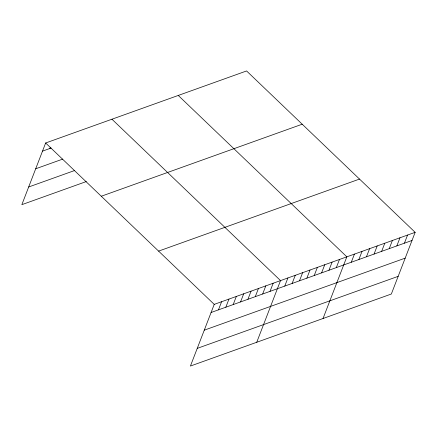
<?xml version="1.0" encoding="UTF-8"?>
<svg xmlns="http://www.w3.org/2000/svg" width="437" height="437" viewBox="0 0 437 437"><rect width="100%" height="100%" fill="white"/><g stroke="black" fill="none" stroke-linecap="round" stroke-linejoin="round"><path stroke-width="0.66" d="M415.15 232.337L214.223 304.371L190.423 366.048L391.35 294.014L415.15 232.337L246.577 70.952L45.65 142.986L21.85 204.663L86.313 181.552M49.878 148.476L50.364 147.225M218.456 309.86L221.592 301.727M225.82 307.216L228.961 299.088M233.189 304.573L236.324 296.444M240.558 301.934L243.693 293.806M247.926 299.29L251.062 291.162M255.29 296.652L258.425 288.524M262.659 294.008L265.794 285.88M270.028 291.37L273.163 283.242M256.732 342.275L280.532 280.598L111.954 119.219M284.76 286.088L287.896 277.959M292.129 283.444L295.265 275.315M299.492 280.805L302.633 272.677M306.861 278.161L309.997 270.033M314.23 275.523L317.366 267.389M321.599 272.879L324.735 264.751M328.963 270.241L332.098 262.107M336.332 267.597L339.467 259.469M323.036 318.502L346.836 256.825L178.258 95.446M351.288 262.233L354.423 254.105M358.881 259.512L362.016 251.384M366.468 256.792L369.609 248.664M374.061 254.072L377.197 245.944M381.648 251.351L384.789 243.218M389.241 248.626L392.377 240.497M396.834 245.905L399.97 237.777M404.422 243.185L407.557 235.057M42.515 151.12L51.107 148.039M35.692 168.786L62.709 159.106M28.667 186.992L74.716 170.485M101.28 196.246L302.202 124.212M158.593 251.117L359.52 179.077M211.087 312.499L412.015 240.465M204.27 330.17L405.197 258.136M197.245 348.376L398.167 276.342M45.65 142.986L214.223 304.371"/></g></svg>
